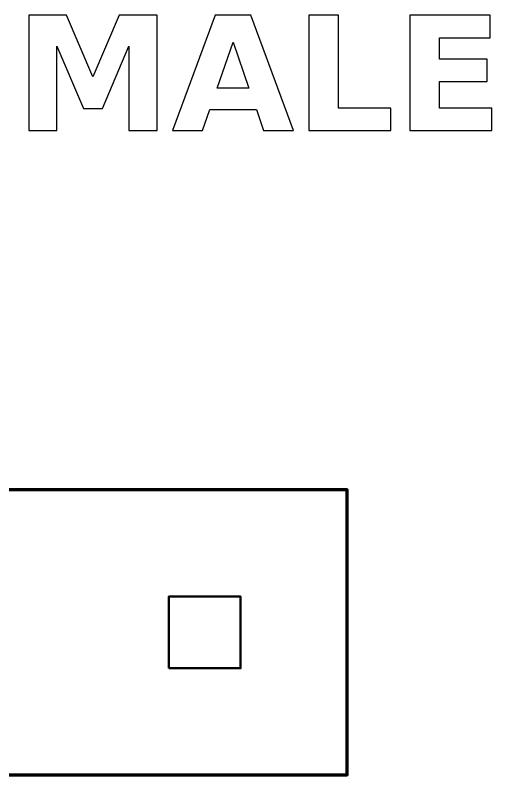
# Model space of a CAD drawing. Header units: centimetres. Extents: x -11.39 to -9.61, y -15.14 to -14.13.
# Drawn here: x -10.034 to -9.609, y -14.977 to -14.3 of the extents above; entities that cross this region are included whole.
import ezdxf

# ---------------------------------------------------------------- set-up
doc = ezdxf.new("R2010")
doc.units = ezdxf.units.CM
doc.header["$MEASUREMENT"] = 0
doc.layers.add('Layer 1', color=7, linetype='Continuous')

msp = doc.modelspace()

# ---------------------------------------------------------------- linework, layer by layer
at = {"layer": 'Layer 1', "color": 7, "lineweight": 100}
msp.add_lwpolyline([(-11.262, -14.977), (-9.738, -14.977), (-9.738, -14.723), (-11.262, -14.723), (-11.262, -14.977)], close=True, dxfattribs=at)
at = {"layer": 'Layer 1', "color": 7, "lineweight": 50}
msp.add_lwpolyline([(-9.897, -14.882), (-9.833, -14.882), (-9.833, -14.818), (-9.897, -14.818), (-9.897, -14.882)], close=True, dxfattribs=at)
at = {"layer": 'Layer 1', "color": 250}
for points, knots in [([(-10.02183, -14.2996), (-10.02183, -14.2996), (-9.98808, -14.2996), (-9.98808, -14.2996), (-9.98808, -14.2996), (-9.98808, -14.2996), (-9.96463, -14.35466), (-9.96463, -14.35466), (-9.96463, -14.35466), (-9.96463, -14.35466), (-9.94107, -14.2996), (-9.94107, -14.2996), (-9.94107, -14.2996), (-9.94107, -14.2996), (-9.90739, -14.2996), (-9.90739, -14.2996), (-9.90739, -14.2996), (-9.90739, -14.2996), (-9.90739, -14.40247), (-9.90739, -14.40247), (-9.90739, -14.40247), (-9.90739, -14.40247), (-9.93246, -14.40247), (-9.93246, -14.40247), (-9.93246, -14.40247), (-9.93246, -14.40247), (-9.93246, -14.32723), (-9.93246, -14.32723), (-9.93246, -14.32723), (-9.93246, -14.32723), (-9.95617, -14.38269), (-9.95617, -14.38269), (-9.95617, -14.38269), (-9.95617, -14.38269), (-9.97298, -14.38269), (-9.97298, -14.38269), (-9.97298, -14.38269), (-9.97298, -14.38269), (-9.99669, -14.32723), (-9.99669, -14.32723), (-9.99669, -14.32723), (-9.99669, -14.32723), (-9.99669, -14.40247), (-9.99669, -14.40247), (-9.99669, -14.40247), (-9.99669, -14.40247), (-10.02183, -14.40247), (-10.02183, -14.40247), (-10.02183, -14.40247), (-10.02183, -14.40247), (-10.02183, -14.2996), (-10.02183, -14.2996)], [0, 0, 0, 0, 0.076923, 0.076923, 0.076923, 0.076923, 0.153846, 0.153846, 0.153846, 0.153846, 0.230769, 0.230769, 0.230769, 0.230769, 0.307692, 0.307692, 0.307692, 0.307692, 0.384615, 0.384615, 0.384615, 0.384615, 0.461538, 0.461538, 0.461538, 0.461538, 0.538462, 0.538462, 0.538462, 0.538462, 0.615385, 0.615385, 0.615385, 0.615385, 0.692308, 0.692308, 0.692308, 0.692308, 0.769231, 0.769231, 0.769231, 0.769231, 0.846154, 0.846154, 0.846154, 0.846154, 0.923077, 0.923077, 0.923077, 0.923077, 1, 1, 1, 1]), ([(-9.81898, -14.38375), (-9.81898, -14.38375), (-9.86047, -14.38375), (-9.86047, -14.38375), (-9.86047, -14.38375), (-9.86047, -14.38375), (-9.86701, -14.40247), (-9.86701, -14.40247), (-9.86701, -14.40247), (-9.86701, -14.40247), (-9.89368, -14.40247), (-9.89368, -14.40247), (-9.89368, -14.40247), (-9.89368, -14.40247), (-9.85558, -14.2996), (-9.85558, -14.2996), (-9.85558, -14.2996), (-9.85558, -14.2996), (-9.82395, -14.2996), (-9.82395, -14.2996), (-9.82395, -14.2996), (-9.82395, -14.2996), (-9.78585, -14.40247), (-9.78585, -14.40247), (-9.78585, -14.40247), (-9.78585, -14.40247), (-9.81252, -14.40247), (-9.81252, -14.40247), (-9.81252, -14.40247), (-9.81252, -14.40247), (-9.81898, -14.38375), (-9.81898, -14.38375)], [0, 0, 0, 0, 0.125, 0.125, 0.125, 0.125, 0.25, 0.25, 0.25, 0.25, 0.375, 0.375, 0.375, 0.375, 0.5, 0.5, 0.5, 0.5, 0.625, 0.625, 0.625, 0.625, 0.75, 0.75, 0.75, 0.75, 0.875, 0.875, 0.875, 0.875, 1, 1, 1, 1]), ([(-9.77218, -14.2996), (-9.77218, -14.2996), (-9.74565, -14.2996), (-9.74565, -14.2996), (-9.74565, -14.2996), (-9.74565, -14.2996), (-9.74565, -14.38241), (-9.74565, -14.38241), (-9.74565, -14.38241), (-9.74565, -14.38241), (-9.69909, -14.38241), (-9.69909, -14.38241), (-9.69909, -14.38241), (-9.69909, -14.38241), (-9.69909, -14.40247), (-9.69909, -14.40247), (-9.69909, -14.40247), (-9.69909, -14.40247), (-9.77218, -14.40247), (-9.77218, -14.40247), (-9.77218, -14.40247), (-9.77218, -14.40247), (-9.77218, -14.2996), (-9.77218, -14.2996)], [0, 0, 0, 0, 0.166667, 0.166667, 0.166667, 0.166667, 0.333333, 0.333333, 0.333333, 0.333333, 0.5, 0.5, 0.5, 0.5, 0.666667, 0.666667, 0.666667, 0.666667, 0.833333, 0.833333, 0.833333, 0.833333, 1, 1, 1, 1]), ([(-9.68227, -14.2996), (-9.68227, -14.2996), (-9.61068, -14.2996), (-9.61068, -14.2996), (-9.61068, -14.2996), (-9.61068, -14.2996), (-9.61068, -14.31966), (-9.61068, -14.31966), (-9.61068, -14.31966), (-9.61068, -14.31966), (-9.65574, -14.31966), (-9.65574, -14.31966), (-9.65574, -14.31966), (-9.65574, -14.31966), (-9.65574, -14.33881), (-9.65574, -14.33881), (-9.65574, -14.33881), (-9.65574, -14.33881), (-9.61339, -14.33881), (-9.61339, -14.33881), (-9.61339, -14.33881), (-9.61339, -14.33881), (-9.61339, -14.35887), (-9.61339, -14.35887), (-9.61339, -14.35887), (-9.61339, -14.35887), (-9.65574, -14.35887), (-9.65574, -14.35887), (-9.65574, -14.35887), (-9.65574, -14.35887), (-9.65574, -14.38241), (-9.65574, -14.38241), (-9.65574, -14.38241), (-9.65574, -14.38241), (-9.60918, -14.38241), (-9.60918, -14.38241), (-9.60918, -14.38241), (-9.60918, -14.38241), (-9.60918, -14.40247), (-9.60918, -14.40247), (-9.60918, -14.40247), (-9.60918, -14.40247), (-9.68227, -14.40247), (-9.68227, -14.40247), (-9.68227, -14.40247), (-9.68227, -14.40247), (-9.68227, -14.2996), (-9.68227, -14.2996)], [0, 0, 0, 0, 0.083333, 0.083333, 0.083333, 0.083333, 0.166667, 0.166667, 0.166667, 0.166667, 0.25, 0.25, 0.25, 0.25, 0.333333, 0.333333, 0.333333, 0.333333, 0.416667, 0.416667, 0.416667, 0.416667, 0.5, 0.5, 0.5, 0.5, 0.583333, 0.583333, 0.583333, 0.583333, 0.666667, 0.666667, 0.666667, 0.666667, 0.75, 0.75, 0.75, 0.75, 0.833333, 0.833333, 0.833333, 0.833333, 0.916667, 0.916667, 0.916667, 0.916667, 1, 1, 1, 1]), ([(-9.85386, -14.36465), (-9.85386, -14.36465), (-9.82566, -14.36465), (-9.82566, -14.36465), (-9.82566, -14.36465), (-9.82566, -14.36465), (-9.83973, -14.32373), (-9.83973, -14.32373), (-9.83973, -14.32373), (-9.83973, -14.32373), (-9.85386, -14.36465), (-9.85386, -14.36465)], [0, 0, 0, 0, 0.333333, 0.333333, 0.333333, 0.333333, 0.666667, 0.666667, 0.666667, 0.666667, 1, 1, 1, 1])]:
    msp.add_open_spline(points, degree=3, knots=knots, dxfattribs=at)

doc.saveas('drawing.dxf')
